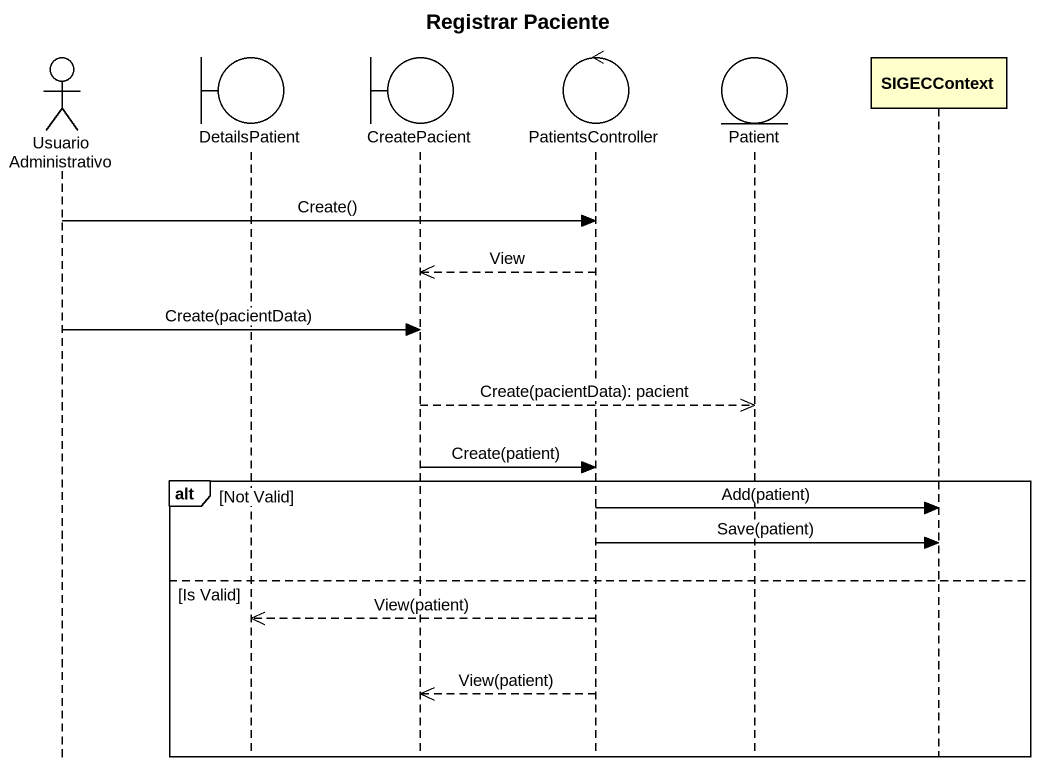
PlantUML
@startuml
title Registrar Paciente
hide footbox
actor "Usuario Administrativo" as Usuario_Administrativo
boundary DetailsPatient
boundary CreatePacient
control PatientsController
entity Patient
participant SIGECContext

Usuario_Administrativo -> PatientsController : Create()
PatientsController -->> CreatePacient : View
Usuario_Administrativo -> CreatePacient : Create(pacientData)
CreatePacient -->> Patient : Create(pacientData): pacient
CreatePacient -> PatientsController : Create(patient)
alt Not Valid
  PatientsController -> SIGECContext : Add(patient)
  PatientsController -> SIGECContext : Save(patient)
else Is Valid
  PatientsController -->> DetailsPatient : View(patient)
  PatientsController -->> CreatePacient : View(patient)
end
@enduml
